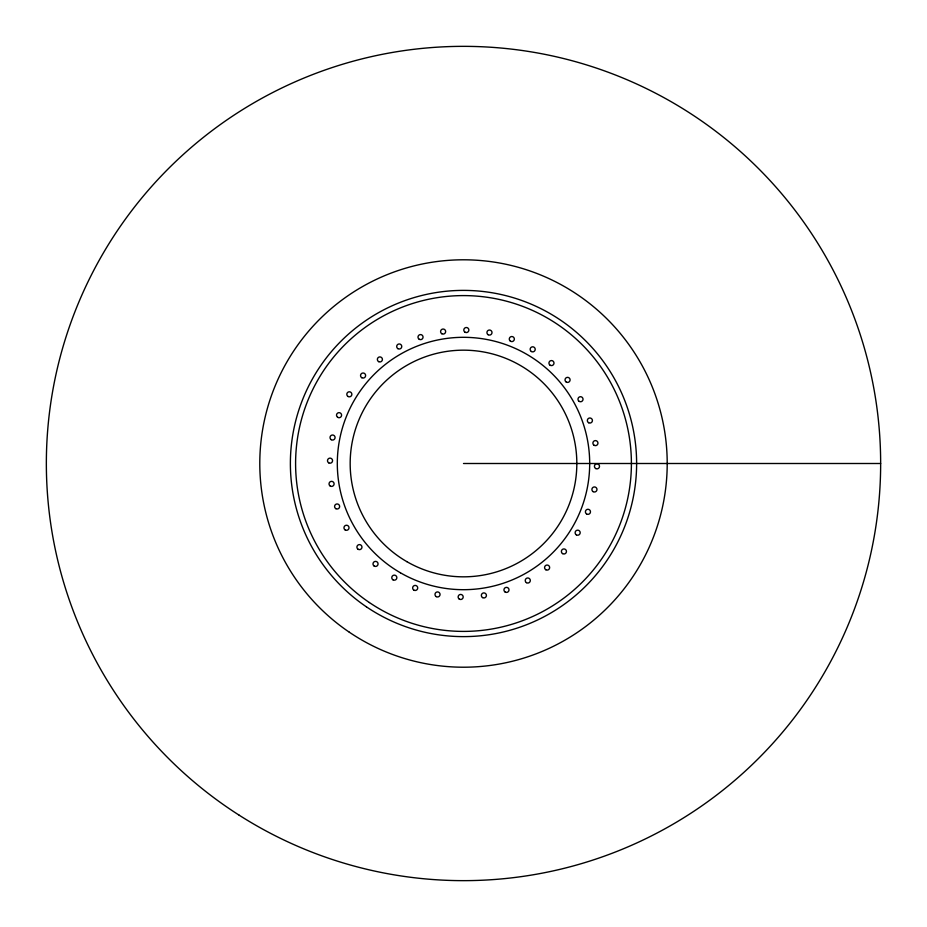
<?xml version="1.0" encoding="UTF-8"?>
<svg xmlns="http://www.w3.org/2000/svg" width="927" height="927" viewBox="0 0 927 927"><rect width="100%" height="100%" fill="white"/><g stroke="black" fill="none" stroke-linecap="round" stroke-linejoin="round"><path stroke-width="1.39" d="M463.5 463.5L880.65 463.5M441.762 333.708A2.538 2.538 0 0 0 445.655 331.669A2.538 2.538 0 0 0 441.936 329.317A2.538 2.538 0 0 0 441.762 333.708M419.236 339.294A2.538 2.538 0 0 0 423.06 337.127A2.538 2.538 0 0 0 419.271 334.902A2.538 2.538 0 0 0 419.236 339.294M397.857 348.633A2.538 2.538 0 0 0 401.762 346.617A2.538 2.538 0 0 0 398.065 344.241A2.538 2.538 0 0 0 397.857 348.633M378.587 361.611A2.538 2.538 0 0 0 382.422 359.479A2.538 2.538 0 0 0 378.656 357.219A2.538 2.538 0 0 0 378.587 361.611M361.692 377.66A2.538 2.538 0 0 0 365.62 375.678A2.538 2.538 0 0 0 361.936 373.268A2.538 2.538 0 0 0 361.692 377.66M348.019 396.478A2.538 2.538 0 0 0 351.866 394.369A2.538 2.538 0 0 0 348.123 392.086A2.538 2.538 0 0 0 348.019 396.478M337.648 417.301A2.538 2.538 0 0 0 341.588 415.342A2.538 2.538 0 0 0 337.926 412.909A2.538 2.538 0 0 0 337.648 417.301M331.217 439.688A2.538 2.538 0 0 0 335.087 437.614A2.538 2.538 0 0 0 331.356 435.296A2.538 2.538 0 0 0 331.217 439.688M328.761 462.863A2.538 2.538 0 0 0 332.573 460.661A2.538 2.538 0 0 0 328.761 458.459A2.538 2.538 0 0 0 328.761 462.863M330.209 486.026A2.538 2.538 0 0 0 334.102 483.975A2.538 2.538 0 0 0 330.383 481.634A2.538 2.538 0 0 0 330.209 486.026M335.829 508.668A2.538 2.538 0 0 0 339.653 506.501A2.538 2.538 0 0 0 335.864 504.276A2.538 2.538 0 0 0 335.829 508.668M345.122 529.908A2.538 2.538 0 0 0 349.027 527.892A2.538 2.538 0 0 0 345.331 525.516A2.538 2.538 0 0 0 345.122 529.908M358.135 549.294A2.538 2.538 0 0 0 361.97 547.15A2.538 2.538 0 0 0 358.204 544.902A2.538 2.538 0 0 0 358.135 549.294M374.149 566.038A2.538 2.538 0 0 0 378.065 564.056A2.538 2.538 0 0 0 374.392 561.646A2.538 2.538 0 0 0 374.149 566.038M392.99 579.827A2.538 2.538 0 0 0 396.849 577.73A2.538 2.538 0 0 0 393.094 575.435A2.538 2.538 0 0 0 392.99 579.827M413.778 590.059A2.538 2.538 0 0 0 417.718 588.112A2.538 2.538 0 0 0 414.056 585.667A2.538 2.538 0 0 0 413.778 590.059M436.188 596.606A2.538 2.538 0 0 0 440.058 594.531A2.538 2.538 0 0 0 436.327 592.214A2.538 2.538 0 0 0 436.188 596.606M459.236 599.062A2.538 2.538 0 0 0 463.187 597.15A2.538 2.538 0 0 0 459.549 594.682A2.538 2.538 0 0 0 459.236 599.062M482.527 597.579A2.538 2.538 0 0 0 486.42 595.528A2.538 2.538 0 0 0 482.7 593.187A2.538 2.538 0 0 0 482.527 597.579M505.192 592.075A2.538 2.538 0 0 0 509.016 589.908A2.538 2.538 0 0 0 505.227 587.683A2.538 2.538 0 0 0 505.192 592.075M526.397 582.643A2.538 2.538 0 0 0 530.314 580.626A2.538 2.538 0 0 0 526.606 578.251A2.538 2.538 0 0 0 526.397 582.643M545.806 569.746A2.538 2.538 0 0 0 549.653 567.602A2.538 2.538 0 0 0 545.876 565.354A2.538 2.538 0 0 0 545.806 569.746M562.527 553.593A2.538 2.538 0 0 0 566.455 551.611A2.538 2.538 0 0 0 562.77 549.201A2.538 2.538 0 0 0 562.527 553.593M576.339 534.856A2.538 2.538 0 0 0 580.198 532.747A2.538 2.538 0 0 0 576.443 530.464A2.538 2.538 0 0 0 576.339 534.856M586.536 513.929A2.538 2.538 0 0 0 590.476 511.982A2.538 2.538 0 0 0 586.814 509.537A2.538 2.538 0 0 0 586.536 513.929M593.106 491.634A2.538 2.538 0 0 0 596.976 489.549A2.538 2.538 0 0 0 593.245 487.231A2.538 2.538 0 0 0 593.106 491.634M595.702 468.541A2.538 2.538 0 0 0 599.502 466.339A2.538 2.538 0 0 0 595.702 464.137A2.538 2.538 0 0 0 595.702 468.541M594.08 445.261A2.538 2.538 0 0 0 597.961 443.222A2.538 2.538 0 0 0 594.253 440.87A2.538 2.538 0 0 0 594.08 445.261M588.599 422.712A2.538 2.538 0 0 0 592.423 420.545A2.538 2.538 0 0 0 588.633 418.309A2.538 2.538 0 0 0 588.599 422.712M579.132 401.356A2.538 2.538 0 0 0 583.037 399.352A2.538 2.538 0 0 0 579.34 396.976A2.538 2.538 0 0 0 579.132 401.356M566.258 382.063A2.538 2.538 0 0 0 570.105 379.931A2.538 2.538 0 0 0 566.327 377.671A2.538 2.538 0 0 0 566.258 382.063M550.082 365.203A2.538 2.538 0 0 0 553.998 363.222A2.538 2.538 0 0 0 550.325 360.823A2.538 2.538 0 0 0 550.082 365.203M531.368 351.507A2.538 2.538 0 0 0 535.227 349.398A2.538 2.538 0 0 0 531.472 347.104A2.538 2.538 0 0 0 531.368 351.507M510.406 341.171A2.538 2.538 0 0 0 514.346 339.212A2.538 2.538 0 0 0 510.684 336.779A2.538 2.538 0 0 0 510.406 341.171M488.135 334.717A2.538 2.538 0 0 0 492.005 332.631A2.538 2.538 0 0 0 488.274 330.313A2.538 2.538 0 0 0 488.135 334.717M465.076 332.237A2.538 2.538 0 0 0 468.877 330.035A2.538 2.538 0 0 0 465.076 327.834A2.538 2.538 0 0 0 465.076 332.237M406.837 561.646A113.326 113.326 0 0 0 576.826 463.5A113.326 113.326 0 0 0 406.837 365.354A113.326 113.326 0 0 0 406.837 561.646M400.406 572.782A126.188 126.188 0 0 0 589.688 463.5A126.188 126.188 0 0 0 400.406 354.218A126.188 126.188 0 0 0 400.406 572.782M369.386 602.55A167.903 167.903 0 0 0 630.974 475.481A167.903 167.903 0 0 0 390.14 312.469A167.903 167.903 0 0 0 369.386 602.55M366.466 606.872A173.117 173.117 0 0 0 636.177 475.852A173.117 173.117 0 0 0 387.857 307.787A173.117 173.117 0 0 0 366.466 606.872M349.317 632.202A203.708 203.708 0 0 0 666.687 478.031A203.708 203.708 0 0 0 374.496 280.267A203.708 203.708 0 0 0 349.317 632.202M239.166 815.192A417.15 417.15 0 0 0 880.244 481.936A417.15 417.15 0 0 0 271.09 93.372A417.15 417.15 0 0 0 239.166 815.192"/></g></svg>
